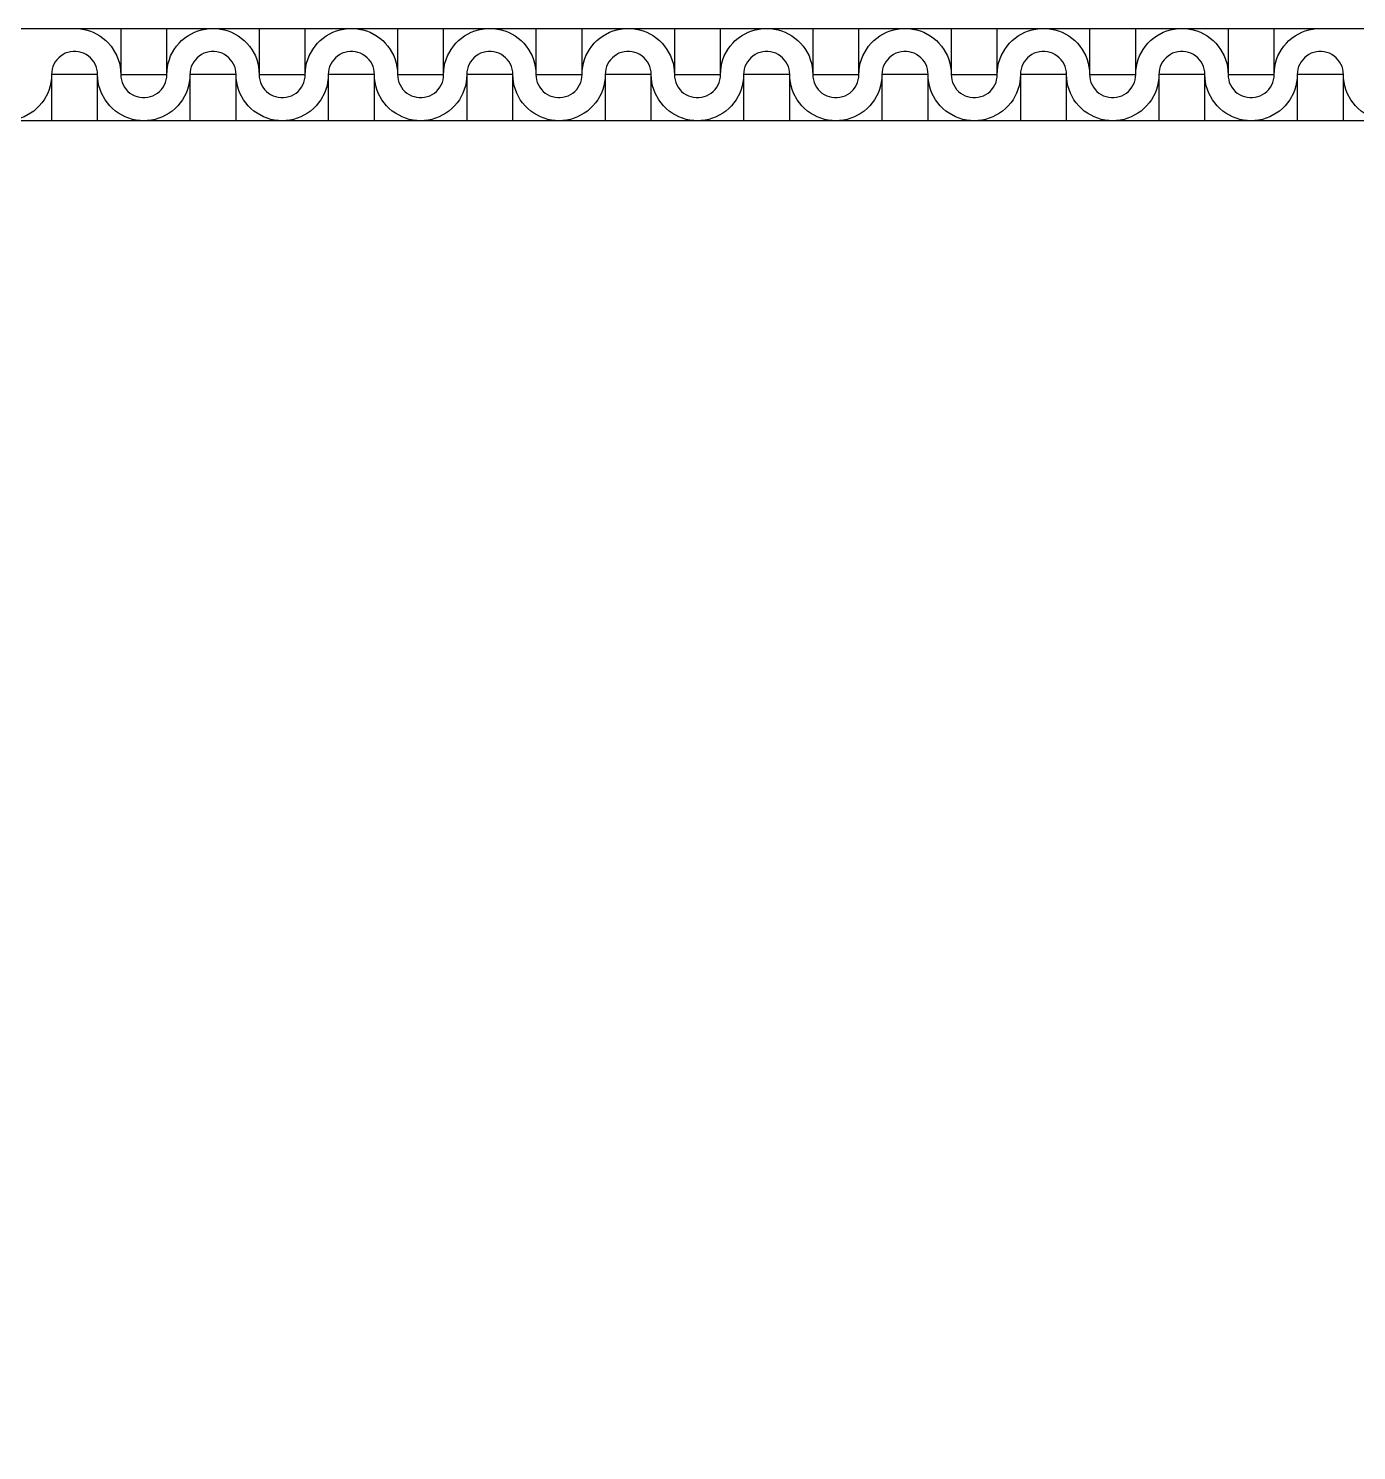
# Model space of a CAD drawing. Extents: x 190.8 to 267.1, y 124 to 174.8.
# Drawn here: x 229.06 to 231.075, y 135.193 to 137.351 of the extents above; entities that cross this region are included whole.
import ezdxf

# ---------------------------------------------------------------- set-up
doc = ezdxf.new("R2010")
doc.units = 0
doc.header["$MEASUREMENT"] = 0

msp = doc.modelspace()

# ---------------------------------------------------------------- linework, layer by layer
msp.add_line((229.0246, 137.3506), (231.1275, 137.3506))
for points in [[(229.1296, 137.3506), (229.1354, 137.3503), (229.1411, 137.3496), (229.1469, 137.3486), (229.1524, 137.3468), (229.1579, 137.3448), (229.1679, 137.3393), (229.1726, 137.3358), (229.1771, 137.3321), (229.1811, 137.3281), (229.1849, 137.3236), (229.1884, 137.3188), (229.1939, 137.3088), (229.1959, 137.3033), (229.1976, 137.2978), (229.1986, 137.2921), (229.1994, 137.2863), (229.1996, 137.2806)], [(229.1996, 137.3506), (229.1996, 137.2806), (229.2696, 137.2806), (229.2696, 137.3506)], [(229.2696, 137.2806), (229.2699, 137.2863), (229.2706, 137.2921), (229.2716, 137.2978), (229.2734, 137.3033), (229.2754, 137.3088), (229.2809, 137.3188), (229.2844, 137.3236), (229.2881, 137.3281), (229.2921, 137.3321), (229.2966, 137.3358), (229.3014, 137.3393), (229.3114, 137.3448), (229.3169, 137.3468), (229.3224, 137.3486), (229.3281, 137.3496), (229.3339, 137.3503), (229.3396, 137.3506)], [(229.3396, 137.3506), (229.3454, 137.3503), (229.3511, 137.3496), (229.3569, 137.3486), (229.3624, 137.3468), (229.3679, 137.3448), (229.3779, 137.3393), (229.3826, 137.3358), (229.3871, 137.3321), (229.3911, 137.3281), (229.3949, 137.3236), (229.3984, 137.3188), (229.4039, 137.3088), (229.4059, 137.3033), (229.4076, 137.2978), (229.4086, 137.2921), (229.4094, 137.2863), (229.4096, 137.2806)], [(229.4096, 137.3506), (229.4096, 137.2806), (229.4796, 137.2806), (229.4796, 137.3506)], [(229.4796, 137.2806), (229.4799, 137.2863), (229.4806, 137.2921), (229.4816, 137.2978), (229.4834, 137.3033), (229.4854, 137.3088), (229.4909, 137.3188), (229.4944, 137.3236), (229.4981, 137.3281), (229.5021, 137.3321), (229.5066, 137.3358), (229.5114, 137.3393), (229.5214, 137.3448), (229.5269, 137.3468), (229.5324, 137.3486), (229.5381, 137.3496), (229.5439, 137.3503), (229.5496, 137.3506)], [(229.5496, 137.3506), (229.5554, 137.3503), (229.5611, 137.3496), (229.5669, 137.3486), (229.5724, 137.3468), (229.5779, 137.3448), (229.5879, 137.3393), (229.5926, 137.3358), (229.5971, 137.3321), (229.6011, 137.3281), (229.6049, 137.3236), (229.6084, 137.3188), (229.6139, 137.3088), (229.6159, 137.3033), (229.6176, 137.2978), (229.6186, 137.2921), (229.6194, 137.2863), (229.6196, 137.2806)], [(229.6196, 137.3506), (229.6196, 137.2806), (229.6896, 137.2806), (229.6896, 137.3506)], [(229.6896, 137.2806), (229.6899, 137.2863), (229.6906, 137.2921), (229.6916, 137.2978), (229.6934, 137.3033), (229.6954, 137.3088), (229.7009, 137.3188), (229.7044, 137.3236), (229.7081, 137.3281), (229.7121, 137.3321), (229.7166, 137.3358), (229.7214, 137.3393), (229.7314, 137.3448), (229.7369, 137.3468), (229.7424, 137.3486), (229.7481, 137.3496), (229.7539, 137.3503), (229.7596, 137.3506)], [(229.7596, 137.3506), (229.7654, 137.3503), (229.7711, 137.3496), (229.7769, 137.3486), (229.7824, 137.3468), (229.7879, 137.3448), (229.7979, 137.3393), (229.8026, 137.3358), (229.8071, 137.3321), (229.8111, 137.3281), (229.8149, 137.3236), (229.8184, 137.3188), (229.8239, 137.3088), (229.8259, 137.3033), (229.8276, 137.2978), (229.8286, 137.2921), (229.8294, 137.2863), (229.8296, 137.2806)], [(229.8296, 137.3506), (229.8296, 137.2806), (229.8996, 137.2806), (229.8996, 137.3506)], [(229.8996, 137.2806), (229.8999, 137.2863), (229.9006, 137.2921), (229.9016, 137.2978), (229.9034, 137.3033), (229.9054, 137.3088), (229.9109, 137.3188), (229.9144, 137.3236), (229.9181, 137.3281), (229.9221, 137.3321), (229.9266, 137.3358), (229.9314, 137.3393), (229.9414, 137.3448), (229.9469, 137.3468), (229.9524, 137.3486), (229.9581, 137.3496), (229.9639, 137.3503), (229.9696, 137.3506)], [(229.9696, 137.3506), (229.9754, 137.3503), (229.9811, 137.3496), (229.9869, 137.3486), (229.9924, 137.3468), (229.9979, 137.3448), (230.0079, 137.3393), (230.0126, 137.3358), (230.0171, 137.3321), (230.0211, 137.3281), (230.0249, 137.3236), (230.0284, 137.3188), (230.0339, 137.3088), (230.0359, 137.3033), (230.0376, 137.2978), (230.0386, 137.2921), (230.0394, 137.2863), (230.0396, 137.2806)], [(230.0396, 137.3506), (230.0396, 137.2806), (230.1096, 137.2806), (230.1096, 137.3506)], [(230.1096, 137.2806), (230.1099, 137.2863), (230.1106, 137.2921), (230.1116, 137.2978), (230.1134, 137.3033), (230.1154, 137.3088), (230.1209, 137.3188), (230.1244, 137.3236), (230.1281, 137.3281), (230.1321, 137.3321), (230.1366, 137.3358), (230.1414, 137.3393), (230.1514, 137.3448), (230.1569, 137.3468), (230.1624, 137.3486), (230.1681, 137.3496), (230.1739, 137.3503), (230.1796, 137.3506)], [(230.1796, 137.3506), (230.1854, 137.3503), (230.1911, 137.3496), (230.1969, 137.3486), (230.2024, 137.3468), (230.2079, 137.3448), (230.2179, 137.3393), (230.2226, 137.3358), (230.2271, 137.3321), (230.2311, 137.3281), (230.2349, 137.3236), (230.2384, 137.3188), (230.2439, 137.3088), (230.2459, 137.3033), (230.2476, 137.2978), (230.2486, 137.2921), (230.2494, 137.2863), (230.2496, 137.2806)], [(230.2496, 137.3506), (230.2496, 137.2806), (230.3196, 137.2806), (230.3196, 137.3506)], [(230.3196, 137.2806), (230.3199, 137.2863), (230.3206, 137.2921), (230.3216, 137.2978), (230.3234, 137.3033), (230.3254, 137.3088), (230.3309, 137.3188), (230.3344, 137.3236), (230.3381, 137.3281), (230.3421, 137.3321), (230.3466, 137.3358), (230.3514, 137.3393), (230.3614, 137.3448), (230.3669, 137.3468), (230.3724, 137.3486), (230.3781, 137.3496), (230.3839, 137.3503), (230.3896, 137.3506)], [(230.3896, 137.3506), (230.3954, 137.3503), (230.4011, 137.3496), (230.4069, 137.3486), (230.4124, 137.3468), (230.4179, 137.3448), (230.4279, 137.3393), (230.4326, 137.3358), (230.4371, 137.3321), (230.4411, 137.3281), (230.4449, 137.3236), (230.4484, 137.3188), (230.4539, 137.3088), (230.4559, 137.3033), (230.4576, 137.2978), (230.4586, 137.2921), (230.4594, 137.2863), (230.4596, 137.2806)], [(230.4596, 137.3506), (230.4596, 137.2806), (230.5296, 137.2806), (230.5296, 137.3506)], [(230.5296, 137.2806), (230.5299, 137.2863), (230.5306, 137.2921), (230.5316, 137.2978), (230.5334, 137.3033), (230.5354, 137.3088), (230.5409, 137.3188), (230.5444, 137.3236), (230.5481, 137.3281), (230.5521, 137.3321), (230.5566, 137.3358), (230.5614, 137.3393), (230.5714, 137.3448), (230.5769, 137.3468), (230.5824, 137.3486), (230.5881, 137.3496), (230.5939, 137.3503), (230.5996, 137.3506)], [(230.5996, 137.3506), (230.6054, 137.3503), (230.6111, 137.3496), (230.6169, 137.3486), (230.6224, 137.3468), (230.6279, 137.3448), (230.6379, 137.3393), (230.6426, 137.3358), (230.6471, 137.3321), (230.6511, 137.3281), (230.6549, 137.3236), (230.6584, 137.3188), (230.6639, 137.3088), (230.6659, 137.3033), (230.6676, 137.2978), (230.6686, 137.2921), (230.6694, 137.2863), (230.6696, 137.2806)], [(230.6696, 137.3506), (230.6696, 137.2806), (230.7396, 137.2806), (230.7396, 137.3506)], [(230.7396, 137.2806), (230.7399, 137.2863), (230.7406, 137.2921), (230.7416, 137.2978), (230.7434, 137.3033), (230.7454, 137.3088), (230.7509, 137.3188), (230.7544, 137.3236), (230.7581, 137.3281), (230.7621, 137.3321), (230.7666, 137.3358), (230.7714, 137.3393), (230.7814, 137.3448), (230.7869, 137.3468), (230.7924, 137.3486), (230.7981, 137.3496), (230.8039, 137.3503), (230.8096, 137.3506)], [(230.8096, 137.3506), (230.8154, 137.3503), (230.8211, 137.3496), (230.8269, 137.3486), (230.8324, 137.3468), (230.8379, 137.3448), (230.8479, 137.3393), (230.8526, 137.3358), (230.8571, 137.3321), (230.8611, 137.3281), (230.8649, 137.3236), (230.8684, 137.3188), (230.8739, 137.3088), (230.8759, 137.3033), (230.8776, 137.2978), (230.8786, 137.2921), (230.8794, 137.2863), (230.8796, 137.2806)], [(230.8796, 137.3506), (230.8796, 137.2806), (230.9496, 137.2806), (230.9496, 137.3506)], [(230.9496, 137.2806), (230.9499, 137.2863), (230.9506, 137.2921), (230.9516, 137.2978), (230.9534, 137.3033), (230.9554, 137.3088), (230.9609, 137.3188), (230.9644, 137.3236), (230.9681, 137.3281), (230.9721, 137.3321), (230.9766, 137.3358), (230.9814, 137.3393), (230.9914, 137.3448), (230.9969, 137.3468), (231.0024, 137.3486), (231.0081, 137.3496), (231.0139, 137.3503), (231.0196, 137.3506)], [(229.1646, 137.2806), (229.1644, 137.2846), (229.1636, 137.2886), (229.1626, 137.2926), (229.1609, 137.2963), (229.1589, 137.2998), (229.1564, 137.3031), (229.1536, 137.3061), (229.1506, 137.3086), (229.1471, 137.3108), (229.1434, 137.3128), (229.1396, 137.3141), (229.1356, 137.3151), (229.1316, 137.3156), (229.1276, 137.3156), (229.1236, 137.3151), (229.1196, 137.3141), (229.1156, 137.3128), (229.1121, 137.3108), (229.1086, 137.3086), (229.1056, 137.3061), (229.1029, 137.3031), (229.1004, 137.2998), (229.0984, 137.2963), (229.0966, 137.2926), (229.0956, 137.2886), (229.0949, 137.2846), (229.0946, 137.2806)], [(229.3746, 137.2806), (229.3744, 137.2846), (229.3736, 137.2886), (229.3726, 137.2926), (229.3709, 137.2963), (229.3689, 137.2998), (229.3664, 137.3031), (229.3636, 137.3061), (229.3606, 137.3086), (229.3571, 137.3108), (229.3534, 137.3128), (229.3496, 137.3141), (229.3456, 137.3151), (229.3416, 137.3156), (229.3376, 137.3156), (229.3336, 137.3151), (229.3296, 137.3141), (229.3256, 137.3128), (229.3221, 137.3108), (229.3186, 137.3086), (229.3156, 137.3061), (229.3129, 137.3031), (229.3104, 137.2998), (229.3084, 137.2963), (229.3066, 137.2926), (229.3056, 137.2886), (229.3049, 137.2846), (229.3046, 137.2806)], [(229.5846, 137.2806), (229.5844, 137.2846), (229.5836, 137.2886), (229.5826, 137.2926), (229.5809, 137.2963), (229.5789, 137.2998), (229.5764, 137.3031), (229.5736, 137.3061), (229.5706, 137.3086), (229.5671, 137.3108), (229.5634, 137.3128), (229.5596, 137.3141), (229.5556, 137.3151), (229.5516, 137.3156), (229.5476, 137.3156), (229.5436, 137.3151), (229.5396, 137.3141), (229.5356, 137.3128), (229.5321, 137.3108), (229.5286, 137.3086), (229.5256, 137.3061), (229.5229, 137.3031), (229.5204, 137.2998), (229.5184, 137.2963), (229.5166, 137.2926), (229.5156, 137.2886), (229.5149, 137.2846), (229.5146, 137.2806)], [(229.7946, 137.2806), (229.7944, 137.2846), (229.7936, 137.2886), (229.7926, 137.2926), (229.7909, 137.2963), (229.7889, 137.2998), (229.7864, 137.3031), (229.7836, 137.3061), (229.7806, 137.3086), (229.7771, 137.3108), (229.7734, 137.3128), (229.7696, 137.3141), (229.7656, 137.3151), (229.7616, 137.3156), (229.7576, 137.3156), (229.7536, 137.3151), (229.7496, 137.3141), (229.7456, 137.3128), (229.7421, 137.3108), (229.7386, 137.3086), (229.7356, 137.3061), (229.7329, 137.3031), (229.7304, 137.2998), (229.7284, 137.2963), (229.7266, 137.2926), (229.7256, 137.2886), (229.7249, 137.2846), (229.7246, 137.2806)], [(230.0046, 137.2806), (230.0044, 137.2846), (230.0036, 137.2886), (230.0026, 137.2926), (230.0009, 137.2963), (229.9989, 137.2998), (229.9964, 137.3031), (229.9936, 137.3061), (229.9906, 137.3086), (229.9871, 137.3108), (229.9834, 137.3128), (229.9796, 137.3141), (229.9756, 137.3151), (229.9716, 137.3156), (229.9676, 137.3156), (229.9636, 137.3151), (229.9596, 137.3141), (229.9556, 137.3128), (229.9521, 137.3108), (229.9486, 137.3086), (229.9456, 137.3061), (229.9429, 137.3031), (229.9404, 137.2998), (229.9384, 137.2963), (229.9366, 137.2926), (229.9356, 137.2886), (229.9349, 137.2846), (229.9346, 137.2806)], [(230.2146, 137.2806), (230.2144, 137.2846), (230.2136, 137.2886), (230.2126, 137.2926), (230.2109, 137.2963), (230.2089, 137.2998), (230.2064, 137.3031), (230.2036, 137.3061), (230.2006, 137.3086), (230.1971, 137.3108), (230.1934, 137.3128), (230.1896, 137.3141), (230.1856, 137.3151), (230.1816, 137.3156), (230.1776, 137.3156), (230.1736, 137.3151), (230.1696, 137.3141), (230.1656, 137.3128), (230.1621, 137.3108), (230.1586, 137.3086), (230.1556, 137.3061), (230.1529, 137.3031), (230.1504, 137.2998), (230.1484, 137.2963), (230.1466, 137.2926), (230.1456, 137.2886), (230.1449, 137.2846), (230.1446, 137.2806)], [(230.4246, 137.2806), (230.4244, 137.2846), (230.4236, 137.2886), (230.4226, 137.2926), (230.4209, 137.2963), (230.4189, 137.2998), (230.4164, 137.3031), (230.4136, 137.3061), (230.4106, 137.3086), (230.4071, 137.3108), (230.4034, 137.3128), (230.3996, 137.3141), (230.3956, 137.3151), (230.3916, 137.3156), (230.3876, 137.3156), (230.3836, 137.3151), (230.3796, 137.3141), (230.3756, 137.3128), (230.3721, 137.3108), (230.3686, 137.3086), (230.3656, 137.3061), (230.3629, 137.3031), (230.3604, 137.2998), (230.3584, 137.2963), (230.3566, 137.2926), (230.3556, 137.2886), (230.3549, 137.2846), (230.3546, 137.2806)], [(230.6346, 137.2806), (230.6344, 137.2846), (230.6336, 137.2886), (230.6326, 137.2926), (230.6309, 137.2963), (230.6289, 137.2998), (230.6264, 137.3031), (230.6236, 137.3061), (230.6206, 137.3086), (230.6171, 137.3108), (230.6134, 137.3128), (230.6096, 137.3141), (230.6056, 137.3151), (230.6016, 137.3156), (230.5976, 137.3156), (230.5936, 137.3151), (230.5896, 137.3141), (230.5856, 137.3128), (230.5821, 137.3108), (230.5786, 137.3086), (230.5756, 137.3061), (230.5729, 137.3031), (230.5704, 137.2998), (230.5684, 137.2963), (230.5666, 137.2926), (230.5656, 137.2886), (230.5649, 137.2846), (230.5646, 137.2806)], [(230.8446, 137.2806), (230.8444, 137.2846), (230.8436, 137.2886), (230.8426, 137.2926), (230.8409, 137.2963), (230.8389, 137.2998), (230.8364, 137.3031), (230.8336, 137.3061), (230.8306, 137.3086), (230.8271, 137.3108), (230.8234, 137.3128), (230.8196, 137.3141), (230.8156, 137.3151), (230.8116, 137.3156), (230.8076, 137.3156), (230.8036, 137.3151), (230.7996, 137.3141), (230.7956, 137.3128), (230.7921, 137.3108), (230.7886, 137.3086), (230.7856, 137.3061), (230.7829, 137.3031), (230.7804, 137.2998), (230.7784, 137.2963), (230.7766, 137.2926), (230.7756, 137.2886), (230.7749, 137.2846), (230.7746, 137.2806)], [(231.0546, 137.2806), (231.0544, 137.2846), (231.0536, 137.2886), (231.0526, 137.2926), (231.0509, 137.2963), (231.0489, 137.2998), (231.0464, 137.3031), (231.0436, 137.3061), (231.0406, 137.3086), (231.0371, 137.3108), (231.0334, 137.3128), (231.0296, 137.3141), (231.0256, 137.3151), (231.0216, 137.3156), (231.0176, 137.3156), (231.0136, 137.3151), (231.0096, 137.3141), (231.0056, 137.3128), (231.0021, 137.3108), (230.9986, 137.3086), (230.9956, 137.3061), (230.9929, 137.3031), (230.9904, 137.2998), (230.9884, 137.2963), (230.9866, 137.2926), (230.9856, 137.2886), (230.9849, 137.2846), (230.9846, 137.2806)], [(229.0946, 137.2806), (229.0944, 137.2748), (229.0936, 137.2691), (229.0926, 137.2633), (229.0909, 137.2578), (229.0889, 137.2523), (229.0834, 137.2423), (229.0799, 137.2376), (229.0761, 137.2331), (229.0721, 137.2291), (229.0676, 137.2253), (229.0629, 137.2218), (229.0529, 137.2163), (229.0474, 137.2143), (229.0419, 137.2126), (229.0361, 137.2116), (229.0304, 137.2108), (229.0246, 137.2106)], [(229.1646, 137.2106), (229.1646, 137.2806), (229.0946, 137.2806), (229.0946, 137.2106)], [(229.2346, 137.2106), (229.2289, 137.2108), (229.2231, 137.2116), (229.2174, 137.2126), (229.2119, 137.2143), (229.2064, 137.2163), (229.1964, 137.2218), (229.1916, 137.2253), (229.1871, 137.2291), (229.1831, 137.2331), (229.1794, 137.2376), (229.1759, 137.2423), (229.1704, 137.2523), (229.1684, 137.2578), (229.1666, 137.2633), (229.1656, 137.2691), (229.1649, 137.2748), (229.1646, 137.2806)], [(229.1996, 137.2806), (229.1999, 137.2766), (229.2006, 137.2726), (229.2016, 137.2686), (229.2034, 137.2648), (229.2054, 137.2613), (229.2079, 137.2581), (229.2106, 137.2551), (229.2136, 137.2526), (229.2171, 137.2503), (229.2209, 137.2483), (229.2246, 137.2471), (229.2286, 137.2461), (229.2326, 137.2456), (229.2366, 137.2456), (229.2406, 137.2461), (229.2446, 137.2471), (229.2486, 137.2483), (229.2521, 137.2503), (229.2556, 137.2526), (229.2586, 137.2551), (229.2614, 137.2581), (229.2639, 137.2613), (229.2659, 137.2648), (229.2676, 137.2686), (229.2686, 137.2726), (229.2694, 137.2766), (229.2696, 137.2806)], [(229.3046, 137.2806), (229.3044, 137.2748), (229.3036, 137.2691), (229.3026, 137.2633), (229.3009, 137.2578), (229.2989, 137.2523), (229.2934, 137.2423), (229.2899, 137.2376), (229.2861, 137.2331), (229.2821, 137.2291), (229.2776, 137.2253), (229.2729, 137.2218), (229.2629, 137.2163), (229.2574, 137.2143), (229.2519, 137.2126), (229.2461, 137.2116), (229.2404, 137.2108), (229.2346, 137.2106)], [(229.3746, 137.2106), (229.3746, 137.2806), (229.3046, 137.2806), (229.3046, 137.2106)], [(229.4446, 137.2106), (229.4389, 137.2108), (229.4331, 137.2116), (229.4274, 137.2126), (229.4219, 137.2143), (229.4164, 137.2163), (229.4064, 137.2218), (229.4016, 137.2253), (229.3971, 137.2291), (229.3931, 137.2331), (229.3894, 137.2376), (229.3859, 137.2423), (229.3804, 137.2523), (229.3784, 137.2578), (229.3766, 137.2633), (229.3756, 137.2691), (229.3749, 137.2748), (229.3746, 137.2806)], [(229.4096, 137.2806), (229.4099, 137.2766), (229.4106, 137.2726), (229.4116, 137.2686), (229.4134, 137.2648), (229.4154, 137.2613), (229.4179, 137.2581), (229.4206, 137.2551), (229.4236, 137.2526), (229.4271, 137.2503), (229.4309, 137.2483), (229.4346, 137.2471), (229.4386, 137.2461), (229.4426, 137.2456), (229.4466, 137.2456), (229.4506, 137.2461), (229.4546, 137.2471), (229.4586, 137.2483), (229.4621, 137.2503), (229.4656, 137.2526), (229.4686, 137.2551), (229.4714, 137.2581), (229.4739, 137.2613), (229.4759, 137.2648), (229.4776, 137.2686), (229.4786, 137.2726), (229.4794, 137.2766), (229.4796, 137.2806)], [(229.5146, 137.2806), (229.5144, 137.2748), (229.5136, 137.2691), (229.5126, 137.2633), (229.5109, 137.2578), (229.5089, 137.2523), (229.5034, 137.2423), (229.4999, 137.2376), (229.4961, 137.2331), (229.4921, 137.2291), (229.4876, 137.2253), (229.4829, 137.2218), (229.4729, 137.2163), (229.4674, 137.2143), (229.4619, 137.2126), (229.4561, 137.2116), (229.4504, 137.2108), (229.4446, 137.2106)], [(229.5846, 137.2106), (229.5846, 137.2806), (229.5146, 137.2806), (229.5146, 137.2106)], [(229.6546, 137.2106), (229.6489, 137.2108), (229.6431, 137.2116), (229.6374, 137.2126), (229.6319, 137.2143), (229.6264, 137.2163), (229.6164, 137.2218), (229.6116, 137.2253), (229.6071, 137.2291), (229.6031, 137.2331), (229.5994, 137.2376), (229.5959, 137.2423), (229.5904, 137.2523), (229.5884, 137.2578), (229.5866, 137.2633), (229.5856, 137.2691), (229.5849, 137.2748), (229.5846, 137.2806)], [(229.6196, 137.2806), (229.6199, 137.2766), (229.6206, 137.2726), (229.6216, 137.2686), (229.6234, 137.2648), (229.6254, 137.2613), (229.6279, 137.2581), (229.6306, 137.2551), (229.6336, 137.2526), (229.6371, 137.2503), (229.6409, 137.2483), (229.6446, 137.2471), (229.6486, 137.2461), (229.6526, 137.2456), (229.6566, 137.2456), (229.6606, 137.2461), (229.6646, 137.2471), (229.6686, 137.2483), (229.6721, 137.2503), (229.6756, 137.2526), (229.6786, 137.2551), (229.6814, 137.2581), (229.6839, 137.2613), (229.6859, 137.2648), (229.6876, 137.2686), (229.6886, 137.2726), (229.6894, 137.2766), (229.6896, 137.2806)], [(229.7246, 137.2806), (229.7244, 137.2748), (229.7236, 137.2691), (229.7226, 137.2633), (229.7209, 137.2578), (229.7189, 137.2523), (229.7134, 137.2423), (229.7099, 137.2376), (229.7061, 137.2331), (229.7021, 137.2291), (229.6976, 137.2253), (229.6929, 137.2218), (229.6829, 137.2163), (229.6774, 137.2143), (229.6719, 137.2126), (229.6661, 137.2116), (229.6604, 137.2108), (229.6546, 137.2106)], [(229.7946, 137.2106), (229.7946, 137.2806), (229.7246, 137.2806), (229.7246, 137.2106)], [(229.8646, 137.2106), (229.8589, 137.2108), (229.8531, 137.2116), (229.8474, 137.2126), (229.8419, 137.2143), (229.8364, 137.2163), (229.8264, 137.2218), (229.8216, 137.2253), (229.8171, 137.2291), (229.8131, 137.2331), (229.8094, 137.2376), (229.8059, 137.2423), (229.8004, 137.2523), (229.7984, 137.2578), (229.7966, 137.2633), (229.7956, 137.2691), (229.7949, 137.2748), (229.7946, 137.2806)], [(229.8296, 137.2806), (229.8299, 137.2766), (229.8306, 137.2726), (229.8316, 137.2686), (229.8334, 137.2648), (229.8354, 137.2613), (229.8379, 137.2581), (229.8406, 137.2551), (229.8436, 137.2526), (229.8471, 137.2503), (229.8509, 137.2483), (229.8546, 137.2471), (229.8586, 137.2461), (229.8626, 137.2456), (229.8666, 137.2456), (229.8706, 137.2461), (229.8746, 137.2471), (229.8786, 137.2483), (229.8821, 137.2503), (229.8856, 137.2526), (229.8886, 137.2551), (229.8914, 137.2581), (229.8939, 137.2613), (229.8959, 137.2648), (229.8976, 137.2686), (229.8986, 137.2726), (229.8994, 137.2766), (229.8996, 137.2806)], [(229.9346, 137.2806), (229.9344, 137.2748), (229.9336, 137.2691), (229.9326, 137.2633), (229.9309, 137.2578), (229.9289, 137.2523), (229.9234, 137.2423), (229.9199, 137.2376), (229.9161, 137.2331), (229.9121, 137.2291), (229.9076, 137.2253), (229.9029, 137.2218), (229.8929, 137.2163), (229.8874, 137.2143), (229.8819, 137.2126), (229.8761, 137.2116), (229.8704, 137.2108), (229.8646, 137.2106)], [(230.0046, 137.2106), (230.0046, 137.2806), (229.9346, 137.2806), (229.9346, 137.2106)], [(230.0746, 137.2106), (230.0689, 137.2108), (230.0631, 137.2116), (230.0574, 137.2126), (230.0519, 137.2143), (230.0464, 137.2163), (230.0364, 137.2218), (230.0316, 137.2253), (230.0271, 137.2291), (230.0231, 137.2331), (230.0194, 137.2376), (230.0159, 137.2423), (230.0104, 137.2523), (230.0084, 137.2578), (230.0066, 137.2633), (230.0056, 137.2691), (230.0049, 137.2748), (230.0046, 137.2806)], [(230.0396, 137.2806), (230.0399, 137.2766), (230.0406, 137.2726), (230.0416, 137.2686), (230.0434, 137.2648), (230.0454, 137.2613), (230.0479, 137.2581), (230.0506, 137.2551), (230.0536, 137.2526), (230.0571, 137.2503), (230.0609, 137.2483), (230.0646, 137.2471), (230.0686, 137.2461), (230.0726, 137.2456), (230.0766, 137.2456), (230.0806, 137.2461), (230.0846, 137.2471), (230.0886, 137.2483), (230.0921, 137.2503), (230.0956, 137.2526), (230.0986, 137.2551), (230.1014, 137.2581), (230.1039, 137.2613), (230.1059, 137.2648), (230.1076, 137.2686), (230.1086, 137.2726), (230.1094, 137.2766), (230.1096, 137.2806)], [(230.1446, 137.2806), (230.1444, 137.2748), (230.1436, 137.2691), (230.1426, 137.2633), (230.1409, 137.2578), (230.1389, 137.2523), (230.1334, 137.2423), (230.1299, 137.2376), (230.1261, 137.2331), (230.1221, 137.2291), (230.1176, 137.2253), (230.1129, 137.2218), (230.1029, 137.2163), (230.0974, 137.2143), (230.0919, 137.2126), (230.0861, 137.2116), (230.0804, 137.2108), (230.0746, 137.2106)], [(230.2146, 137.2106), (230.2146, 137.2806), (230.1446, 137.2806), (230.1446, 137.2106)], [(230.2846, 137.2106), (230.2789, 137.2108), (230.2731, 137.2116), (230.2674, 137.2126), (230.2619, 137.2143), (230.2564, 137.2163), (230.2464, 137.2218), (230.2416, 137.2253), (230.2371, 137.2291), (230.2331, 137.2331), (230.2294, 137.2376), (230.2259, 137.2423), (230.2204, 137.2523), (230.2184, 137.2578), (230.2166, 137.2633), (230.2156, 137.2691), (230.2149, 137.2748), (230.2146, 137.2806)], [(230.2496, 137.2806), (230.2499, 137.2766), (230.2506, 137.2726), (230.2516, 137.2686), (230.2534, 137.2648), (230.2554, 137.2613), (230.2579, 137.2581), (230.2606, 137.2551), (230.2636, 137.2526), (230.2671, 137.2503), (230.2709, 137.2483), (230.2746, 137.2471), (230.2786, 137.2461), (230.2826, 137.2456), (230.2866, 137.2456), (230.2906, 137.2461), (230.2946, 137.2471), (230.2986, 137.2483), (230.3021, 137.2503), (230.3056, 137.2526), (230.3086, 137.2551), (230.3114, 137.2581), (230.3139, 137.2613), (230.3159, 137.2648), (230.3176, 137.2686), (230.3186, 137.2726), (230.3194, 137.2766), (230.3196, 137.2806)], [(230.3546, 137.2806), (230.3544, 137.2748), (230.3536, 137.2691), (230.3526, 137.2633), (230.3509, 137.2578), (230.3489, 137.2523), (230.3434, 137.2423), (230.3399, 137.2376), (230.3361, 137.2331), (230.3321, 137.2291), (230.3276, 137.2253), (230.3229, 137.2218), (230.3129, 137.2163), (230.3074, 137.2143), (230.3019, 137.2126), (230.2961, 137.2116), (230.2904, 137.2108), (230.2846, 137.2106)], [(230.4246, 137.2106), (230.4246, 137.2806), (230.3546, 137.2806), (230.3546, 137.2106)], [(230.4946, 137.2106), (230.4889, 137.2108), (230.4831, 137.2116), (230.4774, 137.2126), (230.4719, 137.2143), (230.4664, 137.2163), (230.4564, 137.2218), (230.4516, 137.2253), (230.4471, 137.2291), (230.4431, 137.2331), (230.4394, 137.2376), (230.4359, 137.2423), (230.4304, 137.2523), (230.4284, 137.2578), (230.4266, 137.2633), (230.4256, 137.2691), (230.4249, 137.2748), (230.4246, 137.2806)], [(230.4596, 137.2806), (230.4599, 137.2766), (230.4606, 137.2726), (230.4616, 137.2686), (230.4634, 137.2648), (230.4654, 137.2613), (230.4679, 137.2581), (230.4706, 137.2551), (230.4736, 137.2526), (230.4771, 137.2503), (230.4809, 137.2483), (230.4846, 137.2471), (230.4886, 137.2461), (230.4926, 137.2456), (230.4966, 137.2456), (230.5006, 137.2461), (230.5046, 137.2471), (230.5086, 137.2483), (230.5121, 137.2503), (230.5156, 137.2526), (230.5186, 137.2551), (230.5214, 137.2581), (230.5239, 137.2613), (230.5259, 137.2648), (230.5276, 137.2686), (230.5286, 137.2726), (230.5294, 137.2766), (230.5296, 137.2806)], [(230.5646, 137.2806), (230.5644, 137.2748), (230.5636, 137.2691), (230.5626, 137.2633), (230.5609, 137.2578), (230.5589, 137.2523), (230.5534, 137.2423), (230.5499, 137.2376), (230.5461, 137.2331), (230.5421, 137.2291), (230.5376, 137.2253), (230.5329, 137.2218), (230.5229, 137.2163), (230.5174, 137.2143), (230.5119, 137.2126), (230.5061, 137.2116), (230.5004, 137.2108), (230.4946, 137.2106)], [(230.6346, 137.2106), (230.6346, 137.2806), (230.5646, 137.2806), (230.5646, 137.2106)], [(230.7046, 137.2106), (230.6989, 137.2108), (230.6931, 137.2116), (230.6874, 137.2126), (230.6819, 137.2143), (230.6764, 137.2163), (230.6664, 137.2218), (230.6616, 137.2253), (230.6571, 137.2291), (230.6531, 137.2331), (230.6494, 137.2376), (230.6459, 137.2423), (230.6404, 137.2523), (230.6384, 137.2578), (230.6366, 137.2633), (230.6356, 137.2691), (230.6349, 137.2748), (230.6346, 137.2806)], [(230.6696, 137.2806), (230.6699, 137.2766), (230.6706, 137.2726), (230.6716, 137.2686), (230.6734, 137.2648), (230.6754, 137.2613), (230.6779, 137.2581), (230.6806, 137.2551), (230.6836, 137.2526), (230.6871, 137.2503), (230.6909, 137.2483), (230.6946, 137.2471), (230.6986, 137.2461), (230.7026, 137.2456), (230.7066, 137.2456), (230.7106, 137.2461), (230.7146, 137.2471), (230.7186, 137.2483), (230.7221, 137.2503), (230.7256, 137.2526), (230.7286, 137.2551), (230.7314, 137.2581), (230.7339, 137.2613), (230.7359, 137.2648), (230.7376, 137.2686), (230.7386, 137.2726), (230.7394, 137.2766), (230.7396, 137.2806)], [(230.7746, 137.2806), (230.7744, 137.2748), (230.7736, 137.2691), (230.7726, 137.2633), (230.7709, 137.2578), (230.7689, 137.2523), (230.7634, 137.2423), (230.7599, 137.2376), (230.7561, 137.2331), (230.7521, 137.2291), (230.7476, 137.2253), (230.7429, 137.2218), (230.7329, 137.2163), (230.7274, 137.2143), (230.7219, 137.2126), (230.7161, 137.2116), (230.7104, 137.2108), (230.7046, 137.2106)], [(230.8446, 137.2106), (230.8446, 137.2806), (230.7746, 137.2806), (230.7746, 137.2106)], [(230.9146, 137.2106), (230.9089, 137.2108), (230.9031, 137.2116), (230.8974, 137.2126), (230.8919, 137.2143), (230.8864, 137.2163), (230.8764, 137.2218), (230.8716, 137.2253), (230.8671, 137.2291), (230.8631, 137.2331), (230.8594, 137.2376), (230.8559, 137.2423), (230.8504, 137.2523), (230.8484, 137.2578), (230.8466, 137.2633), (230.8456, 137.2691), (230.8449, 137.2748), (230.8446, 137.2806)], [(230.8796, 137.2806), (230.8799, 137.2766), (230.8806, 137.2726), (230.8816, 137.2686), (230.8834, 137.2648), (230.8854, 137.2613), (230.8879, 137.2581), (230.8906, 137.2551), (230.8936, 137.2526), (230.8971, 137.2503), (230.9009, 137.2483), (230.9046, 137.2471), (230.9086, 137.2461), (230.9126, 137.2456), (230.9166, 137.2456), (230.9206, 137.2461), (230.9246, 137.2471), (230.9286, 137.2483), (230.9321, 137.2503), (230.9356, 137.2526), (230.9386, 137.2551), (230.9414, 137.2581), (230.9439, 137.2613), (230.9459, 137.2648), (230.9476, 137.2686), (230.9486, 137.2726), (230.9494, 137.2766), (230.9496, 137.2806)], [(230.9846, 137.2806), (230.9844, 137.2748), (230.9836, 137.2691), (230.9826, 137.2633), (230.9809, 137.2578), (230.9789, 137.2523), (230.9734, 137.2423), (230.9699, 137.2376), (230.9661, 137.2331), (230.9621, 137.2291), (230.9576, 137.2253), (230.9529, 137.2218), (230.9429, 137.2163), (230.9374, 137.2143), (230.9319, 137.2126), (230.9261, 137.2116), (230.9204, 137.2108), (230.9146, 137.2106)], [(231.0546, 137.2106), (231.0546, 137.2806), (230.9846, 137.2806), (230.9846, 137.2106)], [(231.1246, 137.2106), (231.1189, 137.2108), (231.1131, 137.2116), (231.1074, 137.2126), (231.1019, 137.2143), (231.0964, 137.2163), (231.0864, 137.2218), (231.0816, 137.2253), (231.0771, 137.2291), (231.0731, 137.2331), (231.0694, 137.2376), (231.0659, 137.2423), (231.0604, 137.2523), (231.0584, 137.2578), (231.0566, 137.2633), (231.0556, 137.2691), (231.0549, 137.2748), (231.0546, 137.2806)], [(231.1275, 137.2106), (229.0246, 137.2106), (229.0246, 135.1506)]]:
    msp.add_lwpolyline(points)

doc.saveas('drawing.dxf')
